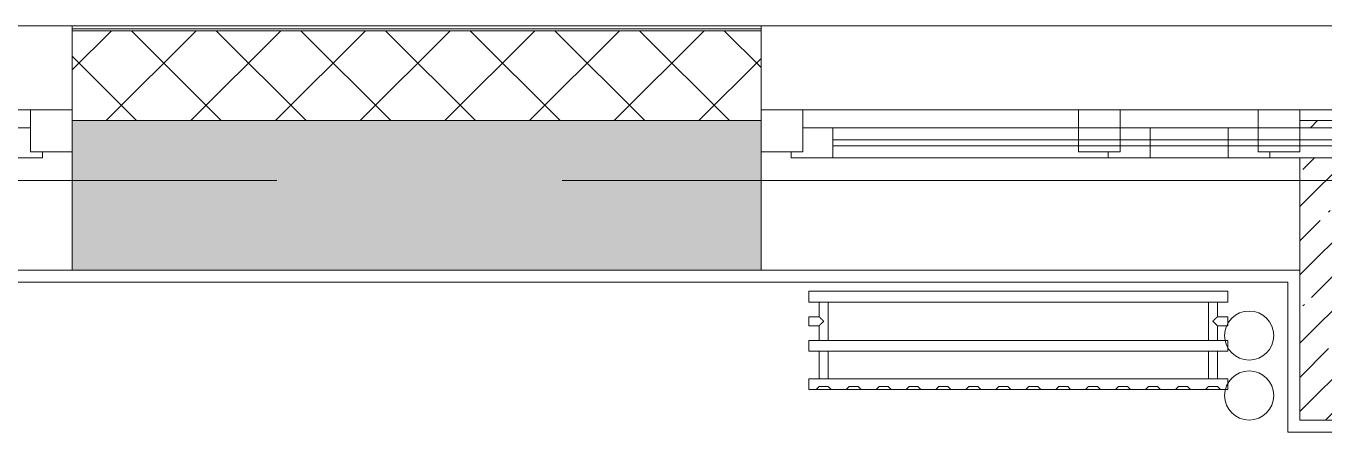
# Model space of a CAD drawing. Header units: millimetres. Extents: x 2623 to 210903, y -8553 to 29000.
# Drawn here: x 49768 to 51936, y 20880 to 21558 of the extents above; entities that cross this region are included whole.
import ezdxf

# ---------------------------------------------------------------- set-up
doc = ezdxf.new("R2010")
doc.units = ezdxf.units.MM
doc.linetypes.add('Осевая', pattern=[3175, 635, -476.25, 1587.5, -476.25])
for name, color, linetype, lineweight in [('A-DETL', 7, 'Continuous', 9), ('A-GLAZ', 7, 'Continuous', 9), ('A-WALL', 7, 'Continuous', 9), ('A-WALL-1', 7, 'Continuous', 13), ('I-WALL', 7, 'Continuous', 9), ('S-COLS', 7, 'Continuous', 9), ('Оси-2', 7, 'Осевая', 9)]:
    doc.layers.add(name, color=color, linetype=linetype, lineweight=lineweight)
doc.layers.add('A-FLOR-1', color=7, linetype='Continuous', lineweight=9, true_color=0xaaaaaa)
doc.layers.add('M-EQPM-1', color=7, linetype='Continuous', lineweight=9, true_color=0xaaaaaa)

# ---------------------------------------------------------------- blocks, each defined once
blk = doc.blocks.new('120_Окно_СКБ_1Ст - 120_Окно_СКБ_1Ст 900х2500_h_ с форточкой-22877787-План монтажа стен и перегородок 3 этажа в осях 23-33')
at = {"layer": 'A-GLAZ'}
for p, q in [((-450, -127), (-450, -57)), ((-450, -57), (-380, -57)), ((450, -57), (-450, -57)), ((-380, -57), (-380, -127)), ((380, -127), (380, -57)), ((380, -57), (450, -57)), ((450, -57), (450, -127)), ((380, -87), (-380, -87)), ((-380, -87), (-380, -127)), ((-330, -137), (-330, -87)), ((-330, -107), (330, -107)), ((330, -137), (330, -87)), ((380, -127), (380, -87)), ((-380, -127), (-450, -127)), ((-450, -127), (-400, -127)), ((-380, -127), (-400, -127)), ((-400, -127), (-400, -137)), ((330, -117), (-330, -117)), ((450, -127), (380, -127)), ((400, -127), (380, -127)), ((400, -137), (400, -127)), ((-400, -137), (400, -137)), ((400, -137), (-400, -137))]:
    blk.add_line(p, q, dxfattribs=at)
blk = doc.blocks.new('120_Окно_СКБ_2Ст_Фрамуга сверху - 120_Окно_СКБ_2Ст_2300х2500_h_ ДОО-23103760-План монтажа стен и перегородок 3 этажа в осях 23-33')
at = {"layer": 'A-GLAZ'}
for p, q in [((-1150, -127), (-1150, -57)), ((-1150, -57), (-1080, -57)), ((1150, -57), (-1150, -57)), ((-1080, -57), (-1080, -127)), ((-1080, -57), (1080, -57)), ((520, -127), (520, -57)), ((520, -57), (590, -57)), ((590, -57), (590, -127)), ((1080, -127), (1080, -57)), ((1080, -57), (1150, -57)), ((1150, -57), (1150, -127)), ((520, -87), (-1080, -87)), ((-1080, -87), (-1080, -127)), ((-1030, -137), (-1030, -87)), ((-1030, -107), (470, -107)), ((470, -137), (470, -87)), ((520, -127), (520, -87)), ((1080, -87), (590, -87)), ((590, -87), (590, -127)), ((640, -137), (640, -87)), ((640, -107), (1030, -107)), ((1030, -137), (1030, -87)), ((1080, -127), (1080, -87)), ((-1080, -127), (-1150, -127)), ((-1150, -127), (-1100, -127)), ((-1080, -127), (-1100, -127)), ((-1100, -127), (-1100, -137)), ((470, -117), (-1030, -117)), ((590, -127), (520, -127)), ((540, -127), (520, -127)), ((540, -127), (570, -127)), ((540, -127), (570, -127)), ((540, -137), (540, -127)), ((590, -127), (570, -127)), ((570, -127), (570, -137)), ((1030, -117), (640, -117)), ((1150, -127), (1080, -127)), ((1100, -127), (1080, -127)), ((1100, -127), (1150, -127)), ((1100, -137), (1100, -127)), ((-1100, -137), (540, -137)), ((540, -137), (-1100, -137)), ((570, -137), (1100, -137)), ((1100, -137), (570, -137))]:
    blk.add_line(p, q, dxfattribs=at)
blk = doc.blocks.new('BSC_Колонна _Прямоугольная - 500х500-23282985-План монтажа стен и перегородок 3 этажа в осях 23-33')
at = {"layer": 'S-COLS'}
h = blk.add_hatch(dxfattribs=at)
h.set_pattern_fill('FP_29', color=256, style=0, pattern_type=2)
h.set_pattern_definition([(45, (-115850.45, -21150), (-57.024626, 57.024626), []), (45, (-115793.42, -21150), (-57.024626, 57.024626), [100.806, -20.161, 3.353, -16.808])])
h.paths.add_polyline_path([(-250, -250), (250, -250), (250, 250), (-250, 250), (-250, 238), (210, 238), (210, 198), (230, 198), (230, 188), (-250, 188), (-250, -78.9)])
for p, q in [((250, 250), (-250, 250)), ((-250, 250), (-250, 238)), ((250, -250), (250, 250)), ((-250, 188), (-250, -250)), ((-250, -250), (250, -250))]:
    blk.add_line(p, q, dxfattribs=at)
blk = doc.blocks.new('120_Окно_СКБ_1Ст - 120_Окно_СКБ_1Ст 900х2500_h_ с форточкой-V20-План монтажа стен и перегородок 3 этажа в осях 23-33')
at = {"layer": 'A-GLAZ'}
for p, q in [((-450, -127), (-450, -57)), ((-450, -57), (-380, -57)), ((450, -57), (-450, -57)), ((-380, -57), (-380, -127)), ((380, -127), (380, -57)), ((380, -57), (450, -57)), ((450, -57), (450, -127)), ((380, -87), (-380, -87)), ((-380, -87), (-380, -127)), ((-330, -137), (-330, -87)), ((-330, -107), (330, -107)), ((330, -137), (330, -87)), ((380, -127), (380, -87)), ((-380, -127), (-450, -127)), ((-380, -127), (-400, -127)), ((-400, -127), (-400, -137)), ((330, -117), (-330, -117)), ((450, -127), (380, -127)), ((400, -127), (380, -127)), ((400, -137), (400, -127)), ((420, -127), (450, -127)), ((-400, -137), (400, -137)), ((400, -137), (-400, -137))]:
    blk.add_line(p, q, dxfattribs=at)
blk = doc.blocks.new('radiator_prado_classic_z_tip_30_po exemplyaru - Classic Z Тип 30-300-31134001-План монтажа стен и перегородок 3 этажа в осях 23-33')
at = {"layer": 'M-EQPM-1'}
for p, q in [((0, 228), (0, 210)), ((700, 228), (0, 228)), ((0, 210), (0, 228)), ((0, 228), (12.5, 228)), ((12.5, 228), (37.5, 228)), ((37.5, 228), (12.5, 228)), ((12.5, 228), (37.5, 228)), ((12.5, 228), (17.5, 223)), ((12.5, 228), (17.5, 223)), ((32.5, 223), (17.5, 223)), ((17.5, 223), (32.5, 223)), ((32.5, 223), (37.5, 228)), ((37.5, 228), (32.5, 223)), ((37.5, 228), (62.5, 228)), ((62.5, 228), (87.5, 228)), ((87.5, 228), (62.5, 228)), ((62.5, 228), (87.5, 228)), ((62.5, 228), (67.5, 223)), ((62.5, 228), (67.5, 223)), ((82.5, 223), (67.5, 223)), ((67.5, 223), (82.5, 223)), ((82.5, 223), (87.5, 228)), ((87.5, 228), (82.5, 223)), ((87.5, 228), (112.5, 228)), ((112.5, 228), (137.5, 228)), ((137.5, 228), (112.5, 228)), ((112.5, 228), (137.5, 228)), ((112.5, 228), (117.5, 223)), ((112.5, 228), (117.5, 223)), ((132.5, 223), (117.5, 223)), ((117.5, 223), (132.5, 223)), ((132.5, 223), (137.5, 228)), ((137.5, 228), (132.5, 223)), ((137.5, 228), (162.5, 228)), ((162.5, 228), (187.5, 228)), ((187.5, 228), (162.5, 228)), ((162.5, 228), (187.5, 228)), ((162.5, 228), (167.5, 223)), ((162.5, 228), (167.5, 223)), ((182.5, 223), (167.5, 223)), ((167.5, 223), (182.5, 223)), ((182.5, 223), (187.5, 228)), ((187.5, 228), (182.5, 223)), ((187.5, 228), (212.5, 228)), ((212.5, 228), (237.5, 228)), ((237.5, 228), (212.5, 228)), ((212.5, 228), (237.5, 228)), ((212.5, 228), (217.5, 223)), ((212.5, 228), (217.5, 223)), ((232.5, 223), (217.5, 223)), ((217.5, 223), (232.5, 223)), ((232.5, 223), (237.5, 228)), ((237.5, 228), (232.5, 223)), ((237.5, 228), (262.5, 228)), ((262.5, 228), (287.5, 228)), ((287.5, 228), (262.5, 228)), ((262.5, 228), (287.5, 228)), ((262.5, 228), (267.5, 223)), ((262.5, 228), (267.5, 223)), ((282.5, 223), (267.5, 223)), ((267.5, 223), (282.5, 223)), ((282.5, 223), (287.5, 228)), ((287.5, 228), (282.5, 223)), ((287.5, 228), (312.5, 228)), ((312.5, 228), (337.5, 228)), ((337.5, 228), (312.5, 228)), ((312.5, 228), (337.5, 228)), ((312.5, 228), (317.5, 223)), ((312.5, 228), (317.5, 223)), ((332.5, 223), (317.5, 223)), ((317.5, 223), (332.5, 223)), ((332.5, 223), (337.5, 228)), ((337.5, 228), (332.5, 223)), ((337.5, 228), (362.5, 228)), ((362.5, 228), (387.5, 228)), ((387.5, 228), (362.5, 228)), ((362.5, 228), (387.5, 228)), ((362.5, 228), (367.5, 223)), ((362.5, 228), (367.5, 223)), ((382.5, 223), (367.5, 223)), ((367.5, 223), (382.5, 223)), ((382.5, 223), (387.5, 228)), ((387.5, 228), (382.5, 223)), ((387.5, 228), (412.5, 228)), ((437.5, 228), (412.5, 228)), ((412.5, 228), (437.5, 228)), ((412.5, 228), (417.5, 223)), ((412.5, 228), (417.5, 223)), ((412.9, 228), (437.5, 228)), ((432.5, 223), (417.5, 223)), ((417.5, 223), (432.5, 223)), ((432.5, 223), (437.5, 228)), ((437.5, 228), (432.5, 223)), ((437.5, 228), (462.5, 228)), ((462.5, 228), (487.5, 228)), ((487.5, 228), (462.5, 228)), ((462.5, 228), (487.5, 228)), ((462.5, 228), (467.5, 223)), ((462.5, 228), (467.5, 223)), ((482.5, 223), (467.5, 223)), ((467.5, 223), (482.5, 223)), ((482.5, 223), (487.5, 228)), ((487.5, 228), (482.5, 223)), ((487.5, 228), (512.5, 228)), ((512.5, 228), (537.5, 228)), ((537.5, 228), (512.5, 228)), ((512.5, 228), (537.5, 228)), ((512.5, 228), (517.5, 223)), ((512.5, 228), (517.5, 223)), ((532.5, 223), (517.5, 223)), ((517.5, 223), (532.5, 223)), ((532.5, 223), (537.5, 228)), ((537.5, 228), (532.5, 223)), ((537.5, 228), (562.5, 228)), ((562.5, 228), (587.5, 228)), ((587.5, 228), (562.5, 228)), ((562.5, 228), (587.5, 228)), ((562.5, 228), (567.5, 223)), ((562.5, 228), (567.5, 223)), ((582.5, 223), (567.5, 223)), ((567.5, 223), (582.5, 223)), ((582.5, 223), (587.5, 228)), ((587.5, 228), (582.5, 223)), ((587.5, 228), (612.5, 228)), ((612.5, 228), (637.5, 228)), ((637.5, 228), (612.5, 228)), ((612.5, 228), (637.5, 228)), ((612.5, 228), (617.5, 223)), ((612.5, 228), (617.5, 223)), ((632.5, 223), (617.5, 223)), ((617.5, 223), (632.5, 223)), ((632.5, 223), (637.5, 228)), ((637.5, 228), (632.5, 223)), ((637.5, 228), (662.5, 228)), ((662.5, 228), (687.5, 228)), ((687.5, 228), (662.5, 228)), ((662.5, 228), (687.5, 228)), ((662.5, 228), (667.5, 223)), ((662.5, 228), (667.5, 223)), ((682.5, 223), (667.5, 223)), ((667.5, 223), (682.5, 223)), ((682.5, 223), (687.5, 228)), ((687.5, 228), (682.5, 223)), ((687.5, 228), (700, 228)), ((700, 210), (700, 228)), ((700, 228), (700, 210)), ((0, 210), (700, 210)), ((17.5, 210), (0, 210)), ((17.5, 210), (17.5, 164)), ((17.5, 210), (17.5, 164)), ((31.5, 210), (17.5, 210)), ((17.5, 210), (32.5, 210)), ((32.5, 210), (17.5, 210)), ((17.5, 210), (32.5, 210)), ((31.5, 210), (18.5, 210)), ((32.5, 210), (31.5, 210)), ((32.5, 164), (32.5, 210)), ((32.5, 164), (32.5, 210)), ((667.5, 210), (32.5, 210)), ((667.5, 210), (667.5, 164)), ((667.5, 210), (667.5, 164)), ((682.5, 210), (667.5, 210)), ((667.5, 210), (682.5, 210)), ((682.5, 210), (667.5, 210)), ((667.5, 210), (682.5, 210)), ((681.5, 210), (668.5, 210)), ((682.5, 164), (682.5, 210)), ((682.5, 164), (682.5, 210)), ((700, 210), (682.5, 210)), ((700, 164), (0, 164)), ((0, 164), (0, 146)), ((0, 146), (0, 164)), ((0, 164), (17.5, 164)), ((28.7, 164), (17.5, 164)), ((17.5, 164), (32.5, 164)), ((32.5, 164), (17.5, 164)), ((17.5, 164), (30.3, 164)), ((18.5, 164), (31.5, 164)), ((30.3, 164), (28.7, 164)), ((31.5, 164), (30.3, 164)), ((30.3, 164), (32.5, 164)), ((32.5, 164), (31.5, 164)), ((32.5, 164), (667.5, 164)), ((682.5, 164), (667.5, 164)), ((667.5, 164), (682.5, 164)), ((682.5, 164), (667.5, 164)), ((667.5, 164), (682.5, 164)), ((668.5, 164), (681.5, 164)), ((682.5, 164), (700, 164)), ((700, 146), (700, 164)), ((700, 164), (700, 146)), ((0, 146), (700, 146)), ((17.5, 146), (0, 146)), ((17.5, 146), (17.5, 121.5)), ((17.5, 146), (17.5, 121.5)), ((17.5, 146), (32.5, 146)), ((32.5, 146), (17.5, 146)), ((17.5, 146), (32.5, 146)), ((25, 146), (17.5, 146)), ((31.5, 146), (18.5, 146)), ((32.2, 146), (25, 146)), ((32.5, 146), (32.2, 146)), ((32.5, 82), (32.5, 146)), ((32.5, 82), (32.5, 146)), ((667.5, 146), (32.5, 146)), ((667.5, 146), (667.5, 82)), ((667.5, 146), (667.5, 82)), ((667.5, 146), (682.5, 146)), ((668.5, 146), (667.5, 146)), ((667.5, 146), (682.5, 146)), ((682.5, 146), (667.5, 146)), ((676.9, 146), (668.5, 146)), ((681.5, 146), (668.5, 146)), ((682.2, 146), (676.9, 146)), ((682.5, 146), (682.2, 146)), ((682.5, 121.5), (682.5, 146)), ((682.5, 121.5), (682.5, 146)), ((700, 146), (682.5, 146)), ((17.5, 121.5), (0, 121.5)), ((17.5, 121.5), (0, 121.5)), ((0, 121.5), (0, 121.2)), ((0, 106.5), (0, 121.5)), ((0, 121.2), (0, 106.8)), ((0, 121.2), (0, 120.5)), ((0, 120.5), (0, 121.2)), ((0, 121.2), (0, 121.2)), ((0, 120.5), (0, 119.3)), ((0, 119.3), (0, 120.5)), ((0, 119.3), (0, 117.8)), ((0, 117.8), (0, 119.3)), ((0, 117.8), (0, 115.9)), ((0, 115.9), (0, 117.8)), ((0, 115.9), (0, 114)), ((0, 114), (0, 115.9)), ((0, 114), (0, 112.1)), ((0, 112.1), (0, 114)), ((0, 112.1), (0, 110.2)), ((0, 110.2), (0, 112.1)), ((0, 110.2), (0, 106.8)), ((0, 106.8), (0, 110.2)), ((700, 121.5), (682.5, 121.5)), ((700, 121.5), (682.5, 121.5)), ((700, 121.5), (700, 106.5)), ((700, 121.2), (700, 121.5)), ((700, 121.5), (700, 121.2)), ((700, 121.2), (700, 121.5)), ((700, 106.8), (700, 121.2)), ((700, 121.2), (700, 106.8)), ((700, 106.8), (700, 121.2)), ((0, 106.8), (0, 106.5)), ((0, 106.8), (0, 106.8)), ((0, 106.5), (17.5, 106.5)), ((0, 106.5), (17.5, 106.5)), ((17.5, 106.5), (17.5, 82)), ((17.5, 106.5), (17.5, 82)), ((682.5, 82), (682.5, 106.5)), ((682.5, 106.5), (700, 106.5)), ((682.5, 82), (682.5, 106.5)), ((682.5, 106.5), (700, 106.5)), ((700, 106.5), (700, 106.8)), ((700, 106.8), (700, 106.5)), ((700, 106.5), (700, 106.8)), ((700, 82), (0, 82)), ((0, 82), (0, 64)), ((0, 64), (0, 82)), ((0, 82), (17.5, 82)), ((32.5, 82), (17.5, 82)), ((17.5, 82), (32.5, 82)), ((32.5, 82), (17.5, 82)), ((17.5, 82), (30.3, 82)), ((18.5, 82), (31.5, 82)), ((30.3, 82), (32.5, 82)), ((32.5, 82), (667.5, 82)), ((682.5, 82), (667.5, 82)), ((667.5, 82), (682.5, 82)), ((682.5, 82), (667.5, 82)), ((667.5, 82), (682.5, 82)), ((668.5, 82), (681.5, 82)), ((682.5, 82), (700, 82)), ((700, 64), (700, 82)), ((700, 82), (700, 64)), ((700, 64), (0, 64)), ((0, 64), (700, 64))]:
    blk.add_line(p, q, dxfattribs=at)
for points, knots in [([(17.8, 121.2), (17.7, 121.3), (17.7, 121.3), (17.5, 121.5), (17.5, 121.5), (17.5, 121.5)], [0.8571429, 0.8571429, 0.8571429, 0.8571429, 0.8928571, 0.9285714, 1, 1, 1, 1]), ([(17.5, 121.5), (17.5, 121.5), (17.5, 121.5), (17.7, 121.3), (17.7, 121.3), (17.8, 121.2)], [0, 0, 0, 0, 0.0714286, 0.1071429, 0.1428571, 0.1428571, 0.1428571, 0.1428571]), ([(17.5, 121.5), (17.5, 121.5), (17.5, 121.5), (17.7, 121.3), (17.7, 121.3), (17.8, 121.2)], [0, 0, 0, 0, 0.0714286, 0.1071429, 0.1428571, 0.1428571, 0.1428571, 0.1428571]), ([(25, 114), (24.5, 114.5), (23.6, 115.4), (22.4, 116.6), (21.6, 117.4), (21.1, 117.9), (20.8, 118.2), (20.5, 118.5), (20.2, 118.8), (19.8, 119.1), (19.6, 119.4), (19.3, 119.7), (19, 120), (18.7, 120.3), (18.5, 120.5), (18.3, 120.7), (18.1, 120.9), (17.9, 121.1), (17.8, 121.2), (17.7, 121.3), (17.5, 121.5), (17.5, 121.5), (17.5, 121.5)], [0, 0, 0, 0, 0.142857, 0.285714, 0.357143, 0.392857, 0.428571, 0.464286, 0.5, 0.535714, 0.571429, 0.607143, 0.642857, 0.678571, 0.714286, 0.75, 0.785714, 0.821429, 0.857143, 0.892857, 0.928571, 1, 1, 1, 1]), ([(17.5, 106.5), (17.5, 106.5), (17.5, 106.5), (17.7, 106.7), (17.8, 106.8), (17.9, 106.9), (18.1, 107.1), (18.3, 107.3), (18.5, 107.5), (18.7, 107.7), (19, 108), (19.3, 108.3), (19.6, 108.6), (19.8, 108.9), (20.3, 109.3), (20.7, 109.7), (21.1, 110.1), (21.6, 110.6), (22.4, 111.4), (23.6, 112.6), (24.5, 113.5), (25, 114)], [0, 0, 0, 0, 0.071429, 0.107143, 0.142857, 0.178571, 0.214286, 0.25, 0.285714, 0.321429, 0.357143, 0.392857, 0.428571, 0.464286, 0.5, 0.571429, 0.607143, 0.642857, 0.714286, 0.857143, 1, 1, 1, 1]), ([(17.8, 121.2), (17.8, 121.2), (17.9, 121.1), (18.1, 120.9), (18.3, 120.7), (18.5, 120.5), (18.7, 120.3), (19, 120), (19.3, 119.7), (19.6, 119.4), (19.8, 119.1), (20.3, 118.7), (20.7, 118.3), (21.1, 117.9), (21.6, 117.4), (22.4, 116.6), (23.1, 115.9), (23.6, 115.4)], [0.1428571, 0.1428571, 0.1428571, 0.1428571, 0.1785714, 0.2142857, 0.25, 0.2857143, 0.3214286, 0.3571429, 0.3928571, 0.4285714, 0.4642857, 0.5, 0.5714286, 0.6071429, 0.6428571, 0.7142857, 0.8571429, 0.8571429, 0.8571429, 0.8571429]), ([(22.1, 111.1), (21.9, 110.9), (21.6, 110.6), (21.1, 110.1), (20.8, 109.8), (20.5, 109.5), (20.2, 109.2), (19.8, 108.9), (19.6, 108.6), (19.3, 108.3), (19, 108), (18.7, 107.7), (18.5, 107.5), (18.3, 107.3), (18.1, 107.1), (17.9, 106.9), (17.8, 106.8), (17.8, 106.8)], [0.2857143, 0.2857143, 0.2857143, 0.2857143, 0.3571429, 0.3928571, 0.4285714, 0.4642857, 0.5, 0.5357143, 0.5714286, 0.6071429, 0.6428571, 0.6785714, 0.7142857, 0.75, 0.7857143, 0.8214286, 0.8571429, 0.8571429, 0.8571429, 0.8571429]), ([(17.8, 106.8), (17.8, 106.8), (17.9, 106.9), (18.1, 107.1), (18.3, 107.3), (18.5, 107.5), (18.7, 107.7), (19, 108), (19.3, 108.3), (19.6, 108.6), (19.9, 108.8), (20.3, 109.3), (20.6, 109.6), (20.8, 109.8)], [0.1428571, 0.1428571, 0.1428571, 0.1428571, 0.1785714, 0.2142857, 0.25, 0.2857143, 0.3214286, 0.3571429, 0.3928571, 0.4285714, 0.4642857, 0.5, 0.5714286, 0.5714286, 0.5714286, 0.5714286]), ([(19.6, 119.4), (19.7, 119.3), (19.9, 119.2), (20.3, 118.7), (20.6, 118.4), (20.8, 118.2)], [0.4285714, 0.4285714, 0.4285714, 0.4285714, 0.4642857, 0.5, 0.5714286, 0.5714286, 0.5714286, 0.5714286]), ([(22.1, 116.9), (21.9, 117.1), (21.6, 117.4), (21.1, 117.9), (20.9, 118.1), (20.8, 118.2)], [0.2857143, 0.2857143, 0.2857143, 0.2857143, 0.3571429, 0.3928571, 0.4285714, 0.4285714, 0.4285714, 0.4285714]), ([(20.8, 118.2), (20.9, 118.1), (21.1, 117.9), (21.6, 117.4), (21.9, 117.1), (22.1, 116.9)], [0.5714286, 0.5714286, 0.5714286, 0.5714286, 0.6071429, 0.6428571, 0.7142857, 0.7142857, 0.7142857, 0.7142857]), ([(20.8, 109.8), (20.9, 109.9), (21.1, 110.1), (21.6, 110.6), (21.9, 110.9), (22.1, 111.1)], [0.5714286, 0.5714286, 0.5714286, 0.5714286, 0.6071429, 0.6428571, 0.7142857, 0.7142857, 0.7142857, 0.7142857]), ([(22.1, 111.1), (21.9, 110.9), (21.6, 110.6), (21.1, 110.1), (20.9, 109.9), (20.8, 109.8)], [0.2857143, 0.2857143, 0.2857143, 0.2857143, 0.3571429, 0.3928571, 0.4285714, 0.4285714, 0.4285714, 0.4285714]), ([(675, 114), (675.5, 114.5), (676.4, 115.4), (677.6, 116.6), (678.4, 117.4), (678.9, 117.9), (679.2, 118.2), (679.5, 118.5), (679.8, 118.8), (680.1, 119.2), (680.4, 119.4), (680.7, 119.7), (681, 120), (681.3, 120.3), (681.5, 120.5), (681.7, 120.7), (681.9, 120.9), (682.1, 121.1), (682.2, 121.2), (682.3, 121.3), (682.5, 121.5), (682.5, 121.5), (682.5, 121.5)], [0, 0, 0, 0, 0.142857, 0.285714, 0.357143, 0.392857, 0.428571, 0.464286, 0.5, 0.535714, 0.571429, 0.607143, 0.642857, 0.678571, 0.714286, 0.75, 0.785714, 0.821429, 0.857143, 0.892857, 0.928571, 1, 1, 1, 1]), ([(682.5, 106.5), (682.5, 106.5), (682.5, 106.5), (682.3, 106.7), (682.2, 106.8), (682.1, 106.9), (681.9, 107.1), (681.7, 107.3), (681.5, 107.5), (681.3, 107.7), (681, 108), (680.7, 108.3), (680.4, 108.6), (680.1, 108.8), (679.7, 109.3), (679.3, 109.7), (678.9, 110.1), (678.4, 110.6), (677.6, 111.4), (676.4, 112.6), (675.5, 113.5), (675, 114)], [0, 0, 0, 0, 0.071429, 0.107143, 0.142857, 0.178571, 0.214286, 0.25, 0.285714, 0.321429, 0.357143, 0.392857, 0.428571, 0.464286, 0.5, 0.571429, 0.607143, 0.642857, 0.714286, 0.857143, 1, 1, 1, 1]), ([(682.2, 121.2), (682.2, 121.2), (682.1, 121.1), (681.9, 120.9), (681.7, 120.7), (681.5, 120.5), (681.3, 120.3), (681, 120), (680.7, 119.7), (680.4, 119.4), (680.1, 119.2), (679.7, 118.7), (679.3, 118.3), (678.9, 117.9), (678.4, 117.4), (677.6, 116.6), (676.9, 115.9), (676.4, 115.4)], [0.1428571, 0.1428571, 0.1428571, 0.1428571, 0.1785714, 0.2142857, 0.25, 0.2857143, 0.3214286, 0.3571429, 0.3928571, 0.4285714, 0.4642857, 0.5, 0.5714286, 0.6071429, 0.6428571, 0.7142857, 0.8571429, 0.8571429, 0.8571429, 0.8571429]), ([(682.2, 121.2), (682.2, 121.2), (682.1, 121.1), (681.9, 120.9), (681.7, 120.7), (681.5, 120.5), (681.3, 120.3), (681, 120), (680.7, 119.7), (680.4, 119.4), (680.1, 119.2), (679.7, 118.7), (679.3, 118.3), (678.9, 117.9), (678.4, 117.4), (677.6, 116.6), (676.9, 115.9), (676.4, 115.4)], [0.1428571, 0.1428571, 0.1428571, 0.1428571, 0.1785714, 0.2142857, 0.25, 0.2857143, 0.3214286, 0.3571429, 0.3928571, 0.4285714, 0.4642857, 0.5, 0.5714286, 0.6071429, 0.6428571, 0.7142857, 0.8571429, 0.8571429, 0.8571429, 0.8571429]), ([(676.4, 115.4), (676.9, 115.9), (677.6, 116.6), (678.4, 117.4), (678.9, 117.9), (679.2, 118.2), (679.5, 118.5), (679.8, 118.8), (680.1, 119.2), (680.4, 119.4), (680.7, 119.7), (681, 120), (681.3, 120.3), (681.5, 120.5), (681.7, 120.7), (681.9, 120.9), (682.1, 121.1), (682.2, 121.2), (682.2, 121.2)], [0.1428571, 0.1428571, 0.1428571, 0.1428571, 0.2857143, 0.3571429, 0.3928571, 0.4285714, 0.4642857, 0.5, 0.5357143, 0.5714286, 0.6071429, 0.6428571, 0.6785714, 0.7142857, 0.75, 0.7857143, 0.8214286, 0.8571429, 0.8571429, 0.8571429, 0.8571429]), ([(677.9, 111.1), (678.1, 110.9), (678.4, 110.6), (678.9, 110.1), (679.2, 109.8), (679.5, 109.5), (679.8, 109.2), (680.1, 108.8), (680.4, 108.6), (680.7, 108.3), (681, 108), (681.3, 107.7), (681.5, 107.5), (681.7, 107.3), (681.9, 107.1), (682.1, 106.9), (682.2, 106.8), (682.2, 106.8)], [0.2857143, 0.2857143, 0.2857143, 0.2857143, 0.3571429, 0.3928571, 0.4285714, 0.4642857, 0.5, 0.5357143, 0.5714286, 0.6071429, 0.6428571, 0.6785714, 0.7142857, 0.75, 0.7857143, 0.8214286, 0.8571429, 0.8571429, 0.8571429, 0.8571429]), ([(677.9, 111.1), (678.1, 110.9), (678.4, 110.6), (678.9, 110.1), (679.2, 109.8), (679.5, 109.5), (679.8, 109.2), (680.1, 108.8), (680.4, 108.6), (680.7, 108.3), (681, 108), (681.3, 107.7), (681.4, 107.6), (681.5, 107.5)], [0.2857143, 0.2857143, 0.2857143, 0.2857143, 0.3571429, 0.3928571, 0.4285714, 0.4642857, 0.5, 0.5357143, 0.5714286, 0.6071429, 0.6428571, 0.6785714, 0.7142857, 0.7142857, 0.7142857, 0.7142857]), ([(682.2, 106.8), (682.2, 106.8), (682.1, 106.9), (681.9, 107.1), (681.7, 107.3), (681.5, 107.5), (681.3, 107.7), (681, 108), (680.7, 108.3), (680.4, 108.6), (680.1, 108.8), (679.7, 109.3), (679.3, 109.7), (678.9, 110.1), (678.4, 110.6), (678.1, 110.9), (677.9, 111.1)], [0.1428571, 0.1428571, 0.1428571, 0.1428571, 0.1785714, 0.2142857, 0.25, 0.2857143, 0.3214286, 0.3571429, 0.3928571, 0.4285714, 0.4642857, 0.5, 0.5714286, 0.6071429, 0.6428571, 0.7142857, 0.7142857, 0.7142857, 0.7142857]), ([(682.5, 121.5), (682.5, 121.5), (682.5, 121.5), (682.3, 121.3), (682.3, 121.3), (682.2, 121.2)], [0, 0, 0, 0, 0.0714286, 0.1071429, 0.1428571, 0.1428571, 0.1428571, 0.1428571]), ([(682.5, 121.5), (682.5, 121.5), (682.5, 121.5), (682.3, 121.3), (682.3, 121.3), (682.2, 121.2)], [0, 0, 0, 0, 0.0714286, 0.1071429, 0.1428571, 0.1428571, 0.1428571, 0.1428571]), ([(682.2, 121.2), (682.3, 121.3), (682.3, 121.3), (682.5, 121.5), (682.5, 121.5), (682.5, 121.5)], [0.8571429, 0.8571429, 0.8571429, 0.8571429, 0.8928571, 0.9285714, 1, 1, 1, 1]), ([(17.5, 106.5), (17.5, 106.5), (17.5, 106.5), (17.7, 106.7), (17.7, 106.7), (17.8, 106.8)], [0, 0, 0, 0, 0.0714286, 0.1071429, 0.1428571, 0.1428571, 0.1428571, 0.1428571]), ([(17.8, 106.8), (17.7, 106.7), (17.7, 106.7), (17.5, 106.5), (17.5, 106.5), (17.5, 106.5)], [0.8571429, 0.8571429, 0.8571429, 0.8571429, 0.8928571, 0.9285714, 1, 1, 1, 1]), ([(17.8, 106.8), (17.7, 106.7), (17.7, 106.7), (17.5, 106.5), (17.5, 106.5), (17.5, 106.5)], [0.8571429, 0.8571429, 0.8571429, 0.8571429, 0.8928571, 0.9285714, 1, 1, 1, 1]), ([(682.2, 106.8), (682.3, 106.7), (682.3, 106.7), (682.5, 106.5), (682.5, 106.5), (682.5, 106.5)], [0.8571429, 0.8571429, 0.8571429, 0.8571429, 0.8928571, 0.9285714, 1, 1, 1, 1]), ([(682.2, 106.8), (682.3, 106.7), (682.3, 106.7), (682.5, 106.5), (682.5, 106.5), (682.5, 106.5)], [0.8571429, 0.8571429, 0.8571429, 0.8571429, 0.8928571, 0.9285714, 1, 1, 1, 1]), ([(682.5, 106.5), (682.5, 106.5), (682.5, 106.5), (682.3, 106.7), (682.3, 106.7), (682.2, 106.8)], [0, 0, 0, 0, 0.0714286, 0.1071429, 0.1428571, 0.1428571, 0.1428571, 0.1428571])]:
    blk.add_open_spline(points, degree=3, knots=knots, dxfattribs=at)
for points in [[(20.8, 118.2), (20.7, 118.3), (20.5, 118.5), (20.2, 118.8), (19.9, 119.2), (19.6, 119.4), (19.3, 119.7), (19, 120), (18.7, 120.3), (18.5, 120.5), (18.3, 120.7), (18.1, 120.9), (17.9, 121.1), (17.8, 121.2), (17.8, 121.2)], [(17.8, 121.2), (17.8, 121.2), (17.9, 121.1), (18.1, 120.9), (18.3, 120.7), (18.5, 120.5), (18.7, 120.3), (19, 120), (19.3, 119.7), (19.5, 119.5), (19.6, 119.4)], [(20.8, 109.8), (20.7, 109.7), (20.5, 109.5), (20.2, 109.2), (19.9, 108.8), (19.6, 108.6), (19.3, 108.3), (19, 108), (18.7, 107.7), (18.5, 107.5), (18.3, 107.3), (18.1, 107.1), (17.9, 106.9), (17.8, 106.8), (17.8, 106.8)], [(23.6, 115.4), (23.1, 115.9), (22.6, 116.4), (22.1, 116.9)], [(22.1, 116.9), (22.6, 116.4), (23.1, 115.9), (23.6, 115.4)], [(25, 114), (24.5, 113.5), (23.6, 112.6), (22.6, 111.6), (22.1, 111.1)], [(22.1, 111.1), (22.6, 111.6), (23.1, 112.1), (23.6, 112.6)], [(23.6, 112.6), (23.1, 112.1), (22.6, 111.6), (22.1, 111.1)], [(25, 114), (24.5, 114.5), (24, 115), (23.6, 115.4)], [(23.6, 115.4), (24, 115), (24.5, 114.5), (25, 114)], [(23.6, 115.4), (24, 115), (24.5, 114.5), (25, 114)], [(23.6, 112.6), (24, 113), (24.5, 113.5), (25, 114)], [(25, 114), (24.5, 113.5), (24, 113), (23.6, 112.6)], [(676.4, 115.4), (676, 115), (675.5, 114.5), (675, 114)], [(676.4, 115.4), (676, 115), (675.5, 114.5), (675, 114)], [(675, 114), (675.5, 114.5), (676, 115), (676.4, 115.4)], [(675, 114), (675.5, 113.5), (676.4, 112.6), (677.4, 111.6), (677.9, 111.1)], [(675, 114), (675.5, 113.5), (676.4, 112.6), (677.4, 111.6), (677.9, 111.1)], [(677.9, 111.1), (677.4, 111.6), (676.4, 112.6), (675.5, 113.5), (675, 114)], [(681.5, 107.5), (681.6, 107.4), (681.7, 107.3), (681.9, 107.1), (682.1, 106.9), (682.2, 106.8), (682.2, 106.8)]]:
    blk.add_open_spline(points, degree=3, dxfattribs=at)

msp = doc.modelspace()

# ---------------------------------------------------------------- hatches: boundary and pattern name
at = {"layer": 'A-WALL'}
h = msp.add_hatch(dxfattribs=at)
h.set_pattern_fill('FP_5', color=256, style=0, pattern_type=2)
h.set_pattern_definition([(45, (-63704.33, 0), (-70.71068, 70.71068), []), (135, (-63704.33, 0), (-70.71068, -70.71068), [])])
h.paths.add_polyline_path([(61375.7, 21400), (61525.7, 21400), (61525.7, 21550), (56445.9, 21550), (56445.9, 21400), (61125.7, 21400)])
h.paths.add_polyline_path([(55545.9, 21400), (55545.9, 21550), (54196.1, 21550), (54196.1, 21400), (55182.3, 21400)])
h.paths.add_polyline_path([(52426.1, 21400), (53296.1, 21400), (53296.1, 21550), (52426.1, 21550)])
h.paths.add_polyline_path([(50996.1, 21400), (50996.1, 21550), (49845.7, 21550), (49845.7, 21400), (50089.6, 21400)])
h.paths.add_polyline_path([(47543.2, 21400), (47545.7, 21400), (47545.7, 21550), (46246.1, 21550), (46246.1, 21400), (47345.7, 21400)])
h.paths.add_polyline_path([(29605.7, 21400), (29605.7, 21550), (29585.7, 21550), (29585.7, 21400)])
h.paths.add_polyline_path([(45346.1, 21400), (45346.1, 21550), (44046.1, 21550), (44046.1, 21400), (44996.9, 21400)])
h.paths.add_polyline_path([(43146.1, 21400), (43146.1, 21550), (41845.9, 21550), (41845.9, 21400), (42450.6, 21400)])
h.paths.add_polyline_path([(40945.9, 21400), (40945.9, 21550), (39745.7, 21550), (39745.7, 21400), (39904.2, 21400)])
h.paths.add_polyline_path([(37357.9, 21400), (37445.7, 21400), (37445.7, 21550), (32905.7, 21550), (32905.7, 21400), (37095.7, 21400)])
at = {"layer": 'I-WALL'}
h = msp.add_hatch(dxfattribs=at)
h.set_pattern_fill('FP_4', color=256, style=0, pattern_type=2)
h.set_pattern_definition([(45, (-63704.33, 0), (-57.024626, 57.024626), []), (45, (-63647.31, 0), (-57.024626, 57.024626), [100.806, -20.161, 3.353, -16.808])])
h.paths.add_polyline_path([(57335.7, 21150), (57335.7, 21400), (57145.7, 21400), (57145.7, 21150)])
h.paths.add_polyline_path([(55500.6, 21150), (55545.9, 21150), (55545.9, 21400), (54196.1, 21400), (54196.1, 21150), (55182.3, 21150)])
h.paths.add_polyline_path([(53296.1, 21150), (53296.1, 21400), (52426.1, 21400), (52426.1, 21150), (53272.5, 21150)])
h.paths.add_polyline_path([(50996.1, 21150), (50996.1, 21400), (49845.7, 21400), (49845.7, 21150), (50726.2, 21150)])
h.paths.add_polyline_path([(46246.1, 21150), (46645.7, 21150), (46645.7, 21400), (46246.1, 21400), (46246.1, 21179.3)])
h.paths.add_polyline_path([(47345.7, 21150), (47545.7, 21150), (47545.7, 21400), (47345.7, 21400), (47345.7, 21275)])
h.paths.add_polyline_path([(45346.1, 21150), (45346.1, 21400), (44046.1, 21400), (44046.1, 21150), (45315.2, 21150)])
h.paths.add_polyline_path([(42450.6, 21150), (43146.1, 21150), (43146.1, 21400), (42345.7, 21400), (42345.7, 21150)])
h.paths.add_polyline_path([(40945.9, 21150), (40945.9, 21400), (39745.7, 21400), (39745.7, 21150), (40859.1, 21150)])
h.paths.add_polyline_path([(37445.7, 21150), (37445.7, 21400), (37095.7, 21400), (37095.7, 21150), (37357.9, 21150)])

# ---------------------------------------------------------------- linework, layer by layer
at = {"layer": 'A-DETL'}
for centre in [(51811.3, 21041), (51811.3, 20941)]:
    msp.add_circle(centre, 41, dxfattribs=at)
at = {"layer": 'A-FLOR-1'}
for p, q in [((51876.1, 21130), (47365.7, 21130)), ((51876.1, 20880), (51876.1, 21130)), ((52416.1, 20880), (51876.1, 20880))]:
    msp.add_line(p, q, dxfattribs=at)
at = {"layer": 'A-WALL'}
for p, q in [((53296.1, 21558), (41845.9, 21558)), ((49845.7, 21558), (49845.7, 21400)), ((50996.1, 21400), (50996.1, 21558))]:
    msp.add_line(p, q, dxfattribs=at)
at = {"layer": 'A-WALL-1'}
for p, q in [((50996.1, 21553), (49845.7, 21553)), ((50996.1, 21550), (49845.7, 21550)), ((50996.1, 21400), (49845.7, 21400))]:
    msp.add_line(p, q, dxfattribs=at)
at = {"layer": 'I-WALL'}
for p, q in [((49845.7, 21400), (49845.7, 21150)), ((50996.1, 21150), (50996.1, 21400)), ((51896.1, 21150), (47345.7, 21150))]:
    msp.add_line(p, q, dxfattribs=at)
at = {"layer": 'Оси-2'}
msp.add_line((20977.5, 21300), (58875.7, 21300), dxfattribs=at)

# ---------------------------------------------------------------- block references
at = {"layer": 'A-GLAZ'}
for name, p in [('120_Окно_СКБ_2Ст_Фрамуга сверху - 120_Окно_СКБ_2Ст_2300х2500_h_ ДОО-23103760-План монтажа стен и перегородок 3 этажа в осях 23-33', (48695.7, 21475)), ('120_Окно_СКБ_1Ст - 120_Окно_СКБ_1Ст 900х2500_h_ с форточкой-22877787-План монтажа стен и перегородок 3 этажа в осях 23-33', (51446.1, 21475)), ('120_Окно_СКБ_1Ст - 120_Окно_СКБ_1Ст 900х2500_h_ с форточкой-V20-План монтажа стен и перегородок 3 этажа в осях 23-33', (51976.1, 21475))]:
    msp.add_blockref(name, p, dxfattribs=at)
at = {"layer": 'M-EQPM-1', "rotation": 180}
msp.add_blockref('radiator_prado_classic_z_tip_30_po exemplyaru - Classic Z Тип 30-300-31134001-План монтажа стен и перегородок 3 этажа в осях 23-33', (51775.7, 21179), dxfattribs=at)
at = {"layer": 'S-COLS'}
msp.add_blockref('BSC_Колонна _Прямоугольная - 500х500-23282985-План монтажа стен и перегородок 3 этажа в осях 23-33', (52146.1, 21150), dxfattribs=at)

doc.saveas('drawing.dxf')
